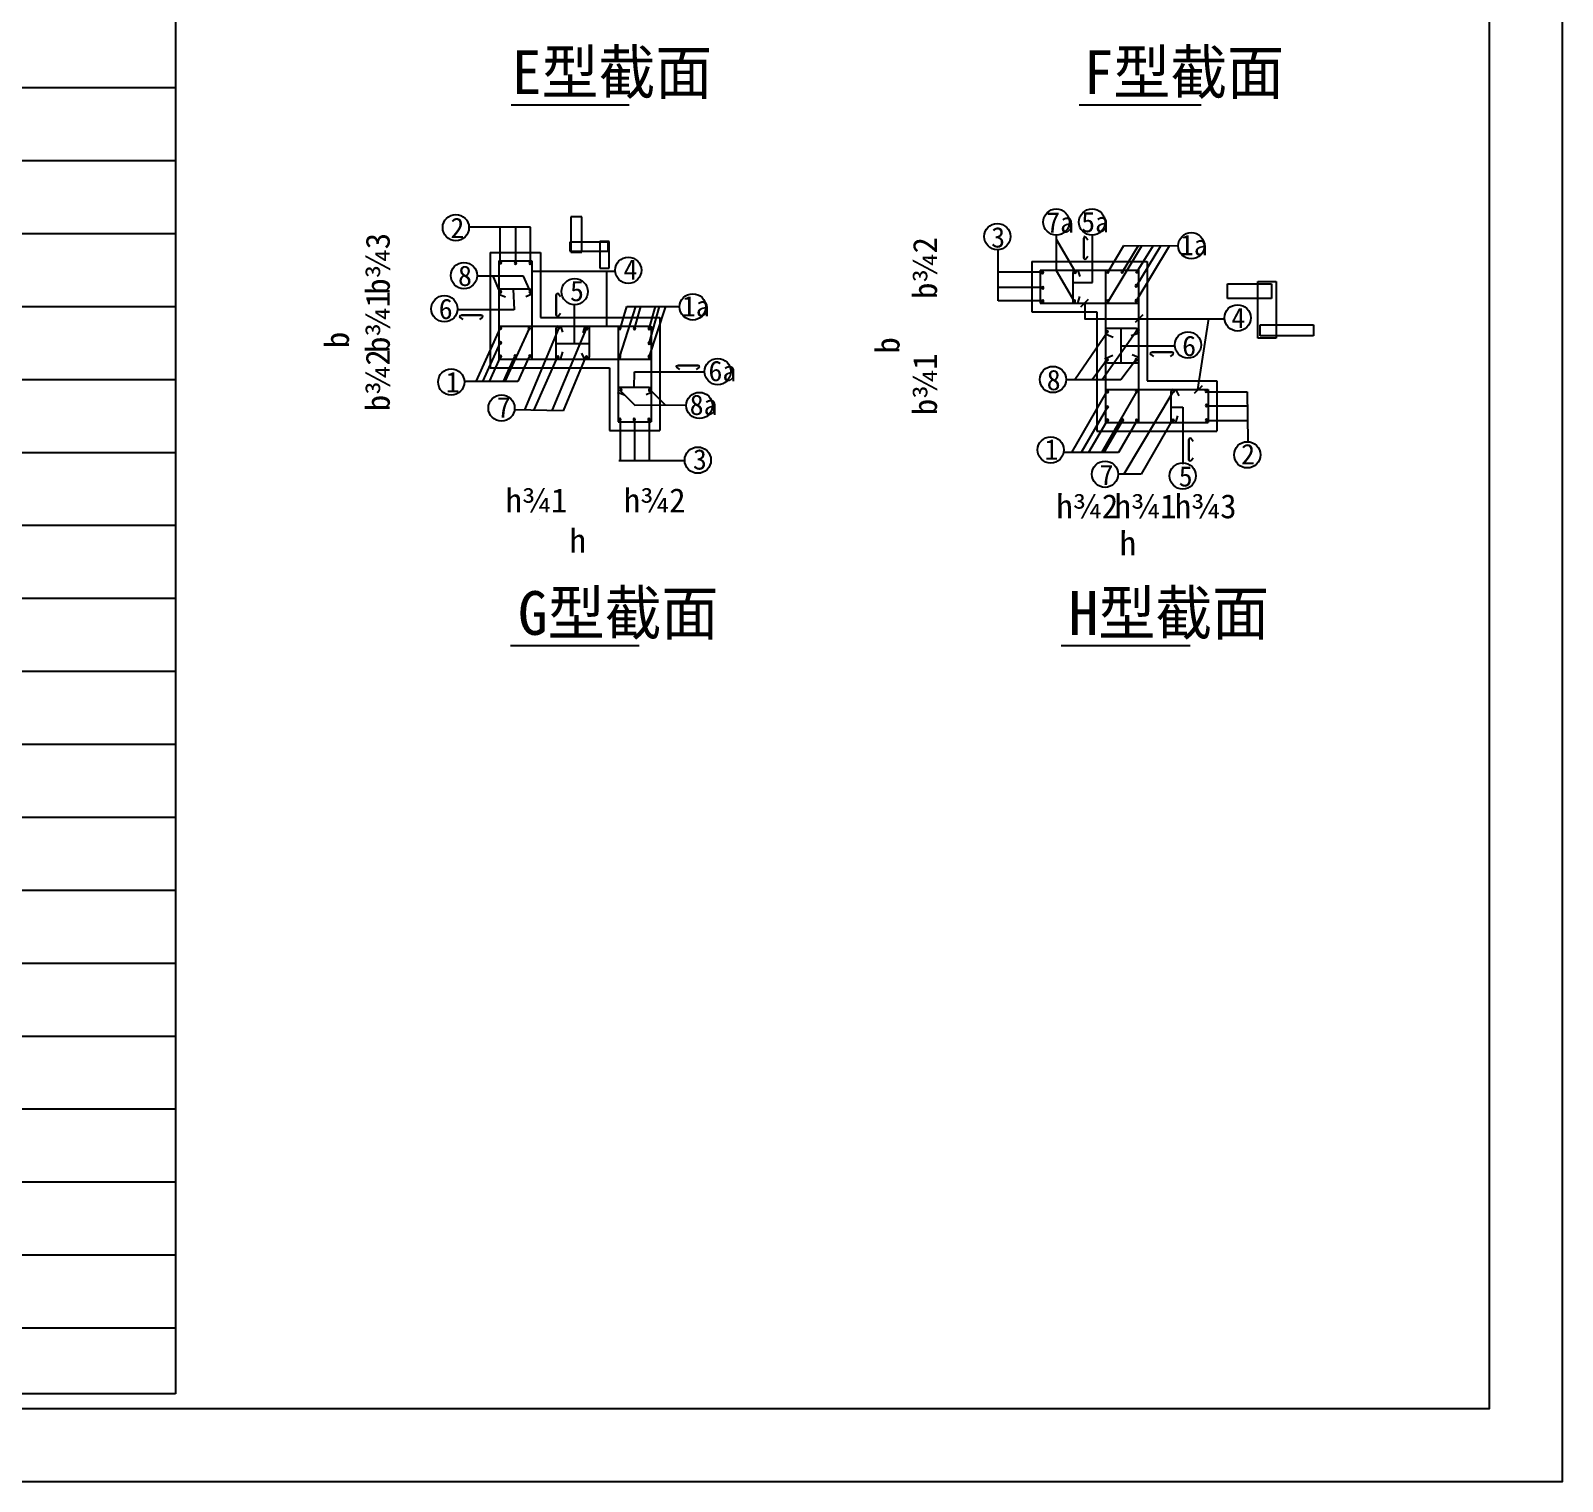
# Model space of a CAD drawing. Header units: metres. Extents: x 4568 to 182545, y -86951 to 35529.
# Drawn here: x 75128 to 89825, y -55926 to -42006 of the extents above; entities that cross this region are included whole.
import ezdxf

# ---------------------------------------------------------------- set-up
doc = ezdxf.new("R2010")
doc.units = ezdxf.units.M
for name, color, linetype in [('BIAO', 3, 'Continuous'), ('DIM', 1, 'Continuous'), ('S-BAR', 1, 'Continuous'), ('S-THIN', 3, 'Continuous'), ('S-TXT', 7, 'Continuous'), ('TK', 7, 'Continuous'), ('Z', 4, 'Continuous')]:
    doc.layers.add(name, color=color, linetype=linetype)

msp = doc.modelspace()

# ---------------------------------------------------------------- linework, layer by layer
at = {"layer": 'BIAO'}
for p, q in [((76519.36, -27435.51), (76519.36, -55085.51)), ((76519.36, -42555.51), (63069.56, -42555.51)), ((76519.36, -43255.51), (63069.56, -43255.51)), ((76519.36, -43955.51), (63069.56, -43955.51)), ((76519.36, -44655.51), (63069.56, -44655.51)), ((76519.36, -45355.51), (63069.56, -45355.51)), ((76519.36, -46055.51), (63069.56, -46055.51)), ((76519.36, -46755.51), (63069.56, -46755.51)), ((76519.36, -47455.51), (63069.56, -47455.51)), ((76519.36, -48155.51), (63069.56, -48155.51)), ((76519.36, -48855.51), (63069.56, -48855.51)), ((76519.36, -49555.51), (63069.56, -49555.51)), ((76519.36, -50255.51), (63069.56, -50255.51)), ((76519.36, -50955.51), (63069.56, -50955.51)), ((76519.36, -51655.51), (63069.56, -51655.51)), ((76519.36, -52355.51), (63069.56, -52355.51)), ((76519.36, -53055.51), (63069.56, -53055.51)), ((76519.36, -53755.51), (63069.56, -53755.51)), ((76519.36, -54455.51), (63069.56, -54455.51)), ((76519.36, -55085.51), (63069.56, -55085.51))]:
    msp.add_line(p, q, dxfattribs=at)
at = {"layer": 'DIM'}
for p, q in [((79923.09, -43891.48), (79331.46, -43891.48)), ((79634.67, -44223.11), (79634.67, -43891.48)), ((79782.29, -44230.5), (79782.29, -43891.48)), ((79923.09, -44230.5), (79923.09, -43891.48)), ((84972.86, -44309.14), (84972.86, -43962.34)), ((85147.86, -44311.75), (84972.86, -44008.64)), ((85235.41, -43984.6), (85232.24, -43996.49)), ((85232.24, -44186.53), (85232.24, -43996.49)), ((85232.24, -43996.49), (85232.24, -44186.53)), ((85244.91, -43979.85), (85235.41, -43984.6)), ((85245.36, -43979.85), (85253.28, -43986.19)), ((85253.28, -43986.19), (85272.58, -44012.33)), ((85315.69, -44423.57), (85315.69, -43962.34)), ((85466.61, -44320.33), (85618.22, -44068.64)), ((85471.22, -44602.66), (85791.14, -44071.04)), ((85605.61, -44320.33), (85757.21, -44068.64)), ((85618.22, -44068.64), (86135.34, -44071.04)), ((85736.95, -44459.82), (85971.37, -44070.28)), ((85736.95, -44602.66), (86056.87, -44071.04)), ((85744.08, -44317.96), (85900.46, -44071.04)), ((84410.71, -44598.27), (84410.71, -44109.26)), ((85235.41, -44198.42), (85232.24, -44186.53)), ((85244.91, -44203.17), (85235.41, -44198.42)), ((85245.36, -44203.17), (85253.28, -44196.83)), ((85253.28, -44196.83), (85273.22, -44171.35)), ((79856.94, -44361.83), (79415.66, -44361.83)), ((79634.67, -44518.72), (79568.52, -44369.22)), ((79923.09, -44511.33), (79856.94, -44361.83)), ((79932.97, -44312.59), (80725.8, -44312.59)), ((80653.46, -44312.78), (80653.46, -44840.4)), ((84826.19, -44324.35), (84410.71, -44324.35)), ((85147.86, -44612.25), (84972.86, -44309.14)), ((85132.48, -44314.02), (85127.45, -44332.88)), ((85127.45, -44332.88), (85127.45, -44620.73)), ((85147.56, -44306.48), (85132.48, -44314.02)), ((85165.11, -44306.48), (85177.68, -44316.53)), ((85177.68, -44316.53), (85196.86, -44366.35)), ((79913.91, -44486.46), (79617.3, -44486.46)), ((79758.71, -44486.46), (79768.17, -44684.44)), ((79932.77, -44491.48), (79913.91, -44486.46)), ((79940.32, -44524.12), (79930.26, -44536.69)), ((79940.32, -44506.57), (79932.77, -44491.48)), ((80174.83, -44530.44), (80171.67, -44542.32)), ((80184.34, -44525.68), (80174.83, -44530.44)), ((80184.78, -44525.68), (80192.7, -44532.02)), ((84840.17, -44471.98), (84410.71, -44471.98)), ((85133.88, -44423.57), (85315.69, -44423.57)), ((79930.26, -44536.69), (79880.63, -44560.59)), ((80171.67, -44542.32), (80171.67, -44732.37)), ((80171.67, -44732.37), (80171.67, -44542.32)), ((80192.7, -44532.02), (80212, -44558.17)), ((80344.63, -44636.42), (80344.63, -45010.92)), ((80780.96, -44880.85), (80849.93, -44651.82)), ((80780.96, -45132.13), (80936.73, -44651.82)), ((80849.93, -44651.82), (81353.06, -44651.82)), ((80921.18, -44866.07), (80981.61, -44651.82)), ((81061.99, -44866.07), (81122.42, -44651.82)), ((81061.99, -45139.52), (81222.03, -44651.82)), ((81061.99, -45006.79), (81162.11, -44651.82)), ((84840.17, -44598.27), (84410.71, -44598.27)), ((85193.55, -44555.78), (85174.11, -44619.44)), ((85243.64, -44624.13), (85243.64, -44770.02)), ((79768.17, -44684.44), (79229.18, -44684.44)), ((79244.58, -44749.59), (79249.34, -44740.09)), ((79244.58, -44750.04), (79250.92, -44757.96)), ((79249.34, -44740.09), (79261.22, -44736.92)), ((79250.92, -44757.96), (79276.41, -44777.9)), ((79451.27, -44736.92), (79261.22, -44736.92)), ((79261.22, -44736.92), (79451.27, -44736.92)), ((79461.57, -44757.96), (79435.42, -44777.26)), ((79463.15, -44740.09), (79451.27, -44736.92)), ((79467.91, -44750.04), (79461.57, -44757.96)), ((79467.91, -44749.59), (79463.15, -44740.09)), ((80174.83, -44744.25), (80171.67, -44732.37)), ((80184.34, -44749.01), (80174.83, -44744.25)), ((80184.78, -44749.01), (80192.7, -44742.67)), ((80192.7, -44742.67), (80212.64, -44717.18)), ((85239.44, -44770.02), (86584.47, -44770.02)), ((86328.91, -45450.57), (86431.45, -44767.9)), ((79634.67, -44858.68), (79398.73, -45372.63)), ((79915.31, -44858.68), (79679.36, -45372.63)), ((80195.17, -44858.68), (79865.81, -45644.91)), ((80460.24, -44858.68), (80130.88, -45644.91)), ((80171.35, -44847.71), (80166.32, -44866.57)), ((80166.32, -44866.57), (80166.32, -45154.42)), ((80186.43, -44840.17), (80171.35, -44847.71)), ((80203.98, -44840.17), (80216.55, -44850.22)), ((80216.55, -44850.22), (80232.49, -44898.4)), ((80490.34, -45133.39), (80490.34, -44845.55)), ((85468.52, -44888.15), (85148.21, -45356.48)), ((85746.6, -44879.49), (85410.69, -45355.65)), ((85739.27, -44863.05), (85442.66, -44863.05)), ((85588.42, -44863.05), (85588.42, -45191.93)), ((85755.62, -44913.28), (85689.38, -44933.75)), ((85758.13, -44868.07), (85739.27, -44863.05)), ((85765.68, -44900.71), (85755.62, -44913.28)), ((85765.68, -44883.16), (85758.13, -44868.07)), ((79634.67, -44999.4), (79463.33, -45372.63)), ((80166.32, -45006.49), (80490.34, -45006.49)), ((80440.11, -45149.74), (80417.5, -45101.57)), ((85589.5, -45030.27), (86108.33, -45030.27)), ((85870.56, -45104.78), (85875.31, -45095.28)), ((85870.56, -45105.23), (85876.89, -45113.15)), ((85875.31, -45095.28), (85887.19, -45092.12)), ((85876.89, -45113.15), (85902.38, -45133.09)), ((85887.19, -45092.12), (86077.24, -45092.12)), ((86077.24, -45092.12), (85887.19, -45092.12)), ((86087.54, -45113.15), (86061.4, -45132.45)), ((86089.13, -45095.28), (86077.24, -45092.12)), ((86093.88, -45105.23), (86087.54, -45113.15)), ((86093.88, -45104.78), (86089.13, -45095.28)), ((79634.29, -45139.52), (79529.3, -45372.63)), ((79767.11, -45139.52), (79662.13, -45372.63)), ((79907.92, -45139.52), (79802.93, -45372.63)), ((80179.21, -45139.52), (79957.51, -45644.91)), ((80452.84, -45139.52), (80238.92, -45652.7)), ((80452.68, -45159.8), (80440.11, -45149.74)), ((80470.23, -45159.8), (80485.32, -45152.25)), ((80485.32, -45152.25), (80490.34, -45133.39)), ((81321.78, -45230.17), (81326.53, -45220.67)), ((81321.78, -45230.62), (81328.12, -45238.53)), ((81326.53, -45220.67), (81338.42, -45217.5)), ((81328.12, -45238.53), (81353.61, -45258.48)), ((81528.47, -45217.5), (81338.42, -45217.5)), ((81338.42, -45217.5), (81528.47, -45217.5)), ((81538.77, -45238.53), (81512.62, -45257.84)), ((81540.35, -45220.67), (81528.47, -45217.5)), ((81545.1, -45230.62), (81538.77, -45238.53)), ((81545.1, -45230.17), (81540.35, -45220.67)), ((85461.87, -45156.78), (85312.84, -45356.19)), ((85436.36, -45154.27), (85446.42, -45141.7)), ((85436.36, -45171.83), (85443.9, -45186.91)), ((85443.9, -45186.91), (85462.77, -45191.93)), ((85446.42, -45149.99), (85512.66, -45121.23)), ((85462.77, -45191.93), (85759.38, -45191.93)), ((85737.97, -45157.38), (85588.94, -45356.79)), ((79802.93, -45372.63), (79297.29, -45372.63)), ((80919.12, -45431.62), (80921.47, -45279.93)), ((80921.47, -45279.93), (81585.32, -45279.93)), ((85588.94, -45356.79), (85059.93, -45356.79)), ((81059.68, -45431.19), (80763.06, -45431.19)), ((80789.94, -45464.69), (80925.41, -45600.07)), ((81076.03, -45481.43), (81033.1, -45498.69)), ((81078.54, -45436.22), (81059.68, -45431.19)), ((81069.38, -45449.91), (81218.24, -45598.67)), ((81086.09, -45468.86), (81076.03, -45481.43)), ((81086.09, -45451.3), (81078.54, -45436.22)), ((85455.55, -45464.82), (85115.13, -46054.44)), ((85742.27, -45464.82), (85401.84, -46054.44)), ((86088.16, -45473.47), (85618.03, -46261.84)), ((86072.77, -45455.99), (86067.75, -45474.86)), ((86067.75, -45474.86), (86067.75, -45762.7)), ((86087.86, -45448.45), (86072.77, -45455.99)), ((86105.41, -45448.45), (86117.98, -45458.51)), ((86117.98, -45458.51), (86145.44, -45508.3)), ((86420.58, -45471.8), (86801.74, -45471.8)), ((86801.74, -45471.8), (86806.02, -45948.13)), ((80238.92, -45652.7), (79772, -45644.91)), ((80925.41, -45600.07), (81416.96, -45597.72)), ((85462.55, -45611.07), (85206.57, -46054.44)), ((86063.94, -45618.18), (86182.3, -45618.18)), ((86182.3, -45618.18), (86182.3, -46164.18)), ((86426.23, -45606.29), (86802.95, -45606.29)), ((80785.47, -45744.09), (80785.47, -46135.78)), ((80921.18, -45745.53), (80921.18, -46129.83)), ((81061.99, -45745.53), (81061.99, -46129.83)), ((85462.55, -45737.36), (85279.48, -46054.44)), ((85610.1, -45737.36), (85427.03, -46054.44)), ((85742.27, -45751.33), (85567.27, -46054.44)), ((86088.16, -45734.05), (85783.45, -46261.84)), ((86426.23, -45745.7), (86804.2, -45745.7)), ((86245.36, -45918.05), (86242.2, -45929.94)), ((86242.2, -46119.98), (86242.2, -45929.94)), ((86242.2, -45929.94), (86242.2, -46119.98)), ((86254.87, -45913.3), (86245.36, -45918.05)), ((86255.31, -45913.3), (86263.23, -45919.64)), ((86263.23, -45919.64), (86282.53, -45945.78)), ((80773.57, -46129.83), (81409.57, -46129.83)), ((85567.27, -46054.44), (85038.26, -46054.44)), ((86245.36, -46131.87), (86242.2, -46119.98)), ((86254.87, -46136.62), (86245.36, -46131.87)), ((86255.31, -46136.62), (86263.23, -46130.29)), ((86263.23, -46130.29), (86283.18, -46104.8)), ((85783.45, -46261.84), (85565.77, -46261.84)), ((80013.46, -46691.76), (80013.46, -46691.76))]:
    msp.add_line(p, q, dxfattribs=at)
for points in [[(85276.43, -44586.45), (85202.19, -44660.7)], [(85799.75, -44732.9), (85725.5, -44807.14)], [(86367.79, -45413.45), (86293.54, -45487.69)]]:
    msp.add_lwpolyline(points, dxfattribs=at)
at = {"layer": 'S-BAR'}
for p, q in [((80416.22, -43790.89), (80312.69, -43790.89)), ((80312.69, -43790.89), (80312.69, -44130.85)), ((80416.22, -44130.85), (80416.22, -43790.89)), ((80300.75, -44036.74), (80300.75, -44121.71)), ((80670.88, -44036.74), (80300.75, -44036.74)), ((80588.35, -44029.24), (80588.35, -44284.16)), ((80680.88, -44029.24), (80588.35, -44029.24)), ((80670.88, -44121.71), (80670.88, -44036.74)), ((80680.88, -44284.16), (80680.88, -44029.24)), ((79619.84, -44215.85), (79619.84, -45157.92)), ((79937.36, -44215.85), (79937.36, -45157.92)), ((80300.75, -44121.71), (80670.88, -44121.71)), ((80312.69, -44130.85), (80416.22, -44130.85)), ((80588.35, -44284.16), (80680.88, -44284.16)), ((84816.02, -44303.35), (85758.1, -44303.35)), ((85440.58, -44303.35), (85440.58, -45766.91)), ((85758.1, -44303.35), (85758.1, -45766.91)), ((86610.58, -44577.01), (86610.58, -44435.68)), ((86610.58, -44435.68), (87034.86, -44435.68)), ((86904.32, -44957.51), (86904.32, -44413.93)), ((86904.32, -44413.93), (87078.38, -44413.93)), ((87034.86, -44435.68), (87034.86, -44577.01)), ((87078.38, -44413.93), (87078.38, -44957.51)), ((84816.02, -44620.87), (85758.1, -44620.87)), ((87034.86, -44577.01), (86610.58, -44577.01)), ((79619.84, -44840.4), (81083.41, -44840.4)), ((80765.89, -44840.4), (80765.89, -45760.03)), ((87078.38, -44957.51), (86904.32, -44957.51)), ((86926.07, -44935.77), (86926.07, -44827.05)), ((86926.07, -44827.05), (87437.38, -44827.05)), ((87437.38, -44935.77), (86926.07, -44935.77)), ((87437.38, -44827.05), (87437.38, -44935.77)), ((79619.84, -45157.92), (81083.41, -45157.92)), ((81083.41, -45147.25), (81083.41, -45760.03)), ((85440.58, -45449.39), (86428.06, -45449.39)), ((85747.43, -45766.91), (86428.06, -45766.91))]:
    msp.add_line(p, q, dxfattribs=at)
for points in [[(79629.3, -44232.8, 1), (79647.09, -44232.8, 1)], [(79770.93, -44238.09, 1), (79788.72, -44238.09, 1)], [(79911.74, -44238.09, 1), (79929.52, -44238.09, 1)], [(84827.51, -44327.46, 1), (84845.29, -44327.46, 1)], [(85142.88, -44323.62, 1), (85160.66, -44323.62, 1)], [(85454.13, -44321.26, 1), (85471.92, -44321.26, 1)], [(85593.13, -44321.26, 1), (85610.92, -44321.26, 1)], [(85732.39, -44318.85, 1), (85750.18, -44318.85, 1)], [(79628.05, -44512.01, 1), (79645.83, -44512.01, 1)], [(79912.3, -44512.77, 1), (79930.09, -44512.77, 1)], [(84830.28, -44473.93, 1), (84848.07, -44473.93, 1)], [(85727.09, -44455.09, 1), (85744.87, -44455.09, 1)], [(84830.28, -44600.21, 1), (84848.07, -44600.21, 1)], [(85133.94, -44602.03, 1), (85151.73, -44602.03, 1)], [(85454.31, -44601.24, 1), (85472.1, -44601.24, 1)], [(85727.09, -44597.93, 1), (85744.87, -44597.93, 1)], [(79628.48, -44861.32, 1), (79646.26, -44861.32, 1)], [(79902.51, -44864.93, 1), (79920.3, -44864.93, 1)], [(80184.69, -44859.11, 1), (80202.47, -44859.11, 1)], [(80456.21, -44865.51, 1), (80474, -44865.51, 1)], [(80772.67, -44861.62, 1), (80790.46, -44861.62, 1)], [(80914.15, -44863.06, 1), (80931.93, -44863.06, 1)], [(81054.95, -44863.06, 1), (81072.74, -44863.06, 1)], [(85449.66, -44894.25, 1), (85467.45, -44894.25, 1)], [(85736, -44886.75, 1), (85753.79, -44886.75, 1)], [(79628.48, -45002.04, 1), (79646.26, -45002.04, 1)], [(81054.95, -45003.78, 1), (81072.74, -45003.78, 1)], [(79629.08, -45131.01, 1), (79646.87, -45131.01, 1)], [(79767.87, -45128.35, 1), (79785.65, -45128.35, 1)], [(79908.67, -45128.35, 1), (79926.46, -45128.35, 1)], [(80178.46, -45139.34, 1), (80196.25, -45139.34, 1)], [(80454.41, -45139.58, 1), (80472.2, -45139.58, 1)], [(80771.43, -45131.64, 1), (80789.22, -45131.64, 1)], [(81053.59, -45132.18, 1), (81071.37, -45132.18, 1)], [(85449.66, -45163.3, 1), (85467.45, -45163.3, 1)], [(85727.02, -45164.78, 1), (85744.81, -45164.78, 1)], [(80781.99, -45453.61, 1), (80799.78, -45453.61, 1)], [(81058.63, -45454.39, 1), (81076.42, -45454.39, 1)], [(85453.42, -45470.14, 1), (85471.2, -45470.14, 1)], [(85728.42, -45469.04, 1), (85746.21, -45469.04, 1)], [(86085.92, -45464.1, 1), (86103.71, -45464.1, 1)], [(86398.64, -45465.36, 1), (86416.43, -45465.36, 1)], [(85453.45, -45616.94, 1), (85471.24, -45616.94, 1)], [(86401.6, -45603.24, 1), (86419.38, -45603.24, 1)], [(80773.97, -45736.58, 1), (80791.75, -45736.58, 1)], [(80911.6, -45736.58, 1), (80929.38, -45736.58, 1)], [(81052.4, -45736.58, 1), (81070.19, -45736.58, 1)], [(85453.45, -45743.23, 1), (85471.24, -45743.23, 1)], [(85596.72, -45743.23, 1), (85614.51, -45743.23, 1)], [(85731.3, -45744.99, 1), (85749.09, -45744.99, 1)], [(86081.44, -45745.56, 1), (86099.22, -45745.56, 1)], [(86401.6, -45742.65, 1), (86419.38, -45742.65, 1)]]:
    msp.add_lwpolyline(points, format="xyb", close=True, dxfattribs=at)
at = {"layer": 'S-THIN'}
for p, q in [((79537.8, -44133.81), (80019.4, -44133.81)), ((79537.8, -44133.81), (79537.8, -45239.96)), ((79619.84, -44215.85), (79937.36, -44215.85)), ((80019.4, -44133.81), (80019.4, -44758.36)), ((84733.98, -44221.31), (84733.98, -44702.91)), ((84733.98, -44221.31), (85840.14, -44221.31)), ((85840.14, -44221.31), (85840.14, -44667.91)), ((84816.02, -44303.35), (84816.02, -44620.87)), ((85840.14, -44667.91), (85840.14, -45367.35)), ((80019.4, -44758.36), (81165.45, -44758.36)), ((81165.45, -44758.36), (81165.45, -45204.96)), ((84733.98, -44702.91), (85358.54, -44702.91)), ((85358.54, -44702.91), (85358.54, -45848.95)), ((81083.41, -44840.4), (81083.41, -45157.92)), ((79537.8, -45239.96), (79984.4, -45239.96)), ((79984.4, -45239.96), (80683.85, -45239.96)), ((80683.85, -45239.96), (80683.85, -45842.07)), ((81165.45, -45204.96), (81165.45, -45842.07)), ((85840.14, -45367.35), (86510.1, -45367.35)), ((86510.1, -45367.35), (86510.1, -45848.95)), ((86428.06, -45449.39), (86428.06, -45766.91)), ((80683.85, -45842.07), (81165.45, -45842.07)), ((80765.89, -45760.03), (81083.41, -45760.03)), ((85358.54, -45848.95), (85805.14, -45848.95)), ((85440.58, -45766.91), (85758.1, -45766.91)), ((85805.14, -45848.95), (86510.1, -45848.95))]:
    msp.add_line(p, q, dxfattribs=at)
at = {"layer": 'TK'}
for p, q in [((79684.06, -44563.38), (79617.24, -44536.69)), ((80445.63, -44842.26), (80426.19, -44905.92)), ((85514.11, -44948.91), (85447.29, -44922.22)), ((80231.92, -45089.19), (80212.48, -45152.85)), ((85763.2, -45144.69), (85696.38, -45118)), ((80826.17, -45504.49), (80759.35, -45477.8)), ((86131.84, -45700.91), (86112.4, -45764.57))]:
    msp.add_line(p, q, dxfattribs=at)
for points in [[(48245.08, -55925.51), (89825.08, -55925.51), (89825.08, -26595.51), (48245.08, -26595.51)], [(49995.08, -55225.51), (89125.08, -55225.51), (89125.08, -27295.51), (49995.08, -27295.51)]]:
    msp.add_lwpolyline(points, close=True, dxfattribs=at)
for centre in [(79208.1, -43896.08), (84969.94, -43842.05), (85312.59, -43842.05), (84403.41, -43981.99), (86265.11, -44069.55), (79285.83, -44356.11), (80862.16, -44304.8), (80348.35, -44510.32), (81481.14, -44656.41), (79098.42, -44674.25), (86708.72, -44761.86), (86232.62, -45021.64), (79163.72, -45377.12), (81720.8, -45277.14), (84937.33, -45353.2), (79645.98, -45627.02), (81545.05, -45602.31), (84916.28, -46029.38), (86801.84, -46076.28), (81530.26, -46127.03), (85436.75, -46261.94), (86182.44, -46278.61)]:
    msp.add_circle(centre, 126, dxfattribs=at)
at = {"layer": 'Z'}
for points in [[(79738.87, -42716.67), (80872.13, -42716.67)], [(85188.72, -42716.67), (86359.26, -42716.67)], [(79732.72, -47905.28), (80968.74, -47905.28)], [(85016.29, -47905.28), (86252.78, -47905.28)]]:
    msp.add_lwpolyline(points, dxfattribs=at)

# ---------------------------------------------------------------- texts
at = {"layer": 'S-TXT'}
for s, height, p in [('7a', 196, (84872.53, -43943.73)), ('5a', 196, (85208.18, -43940.35)), ('2', 196, (79155.84, -43997)), ('3', 196, (84344.61, -44087.04)), ('1a', 196, (86155.51, -44161.05)), ('4', 196, (80817.43, -44395.78)), ('8', 196, (79229.13, -44456.14)), ('5', 196, (80303.61, -44601.3)), ('6', 196, (79044.2, -44773.9)), ('1a', 196, (81377.27, -44747.8)), ('4', 196, (86649.88, -44859.87)), ('6', 196, (86177.55, -45128.87)), ('6a', 196, (81632.49, -45369.19)), ('8', 196, (84877.57, -45456.18)), ('1', 196, (79110.83, -45475.99)), ('7', 196, (79601.25, -45718)), ('8a', 196, (81452.04, -45693.96)), ('1', 196, (84856.08, -46122.19)), ('2', 196, (86743.04, -46167.26)), ('3', 196, (81483.3, -46217.78)), ('7', 196, (85385, -46366.99)), ('5', 196, (86143.96, -46379.89)), ('h%%1901', 231, (79684.76, -46627.96)), ('h%%1902', 231, (80818.76, -46627.96)), ('h%%1902', 231, (84969.57, -46684.95)), ('h%%1901', 231, (85528.67, -46684.95)), ('h%%1903', 231, (86105.23, -46684.95)), ('h', 231, (80299.18, -47014.66)), ('h', 231, (85577.4, -47039.02))]:
    msp.add_text(s, height=height, dxfattribs=at).set_placement(p)
for s, p in [('b%%1903', (78573.98, -44539.89)), ('b%%1902', (83824.54, -44580.4)), ('b%%1901', (78573.98, -45098.61)), ('b', (78182.36, -45052.06)), ('b', (83464.94, -45104.35)), ('b%%1902', (78573.98, -45657.33)), ('b%%1901', (83824.54, -45695.2))]:
    msp.add_text(s, height=231, rotation=90, dxfattribs=at).set_placement(p)
at = {"layer": 'Z'}
for s, p in [('E型截面', (79744.69, -42614.72)), ('F型截面', (85230.97, -42614.72)), ('G型截面', (79803.8, -47803.33)), ('H型截面', (85087.38, -47803.33))]:
    msp.add_text(s, height=420, dxfattribs=at).set_placement(p)

doc.saveas('drawing.dxf')
